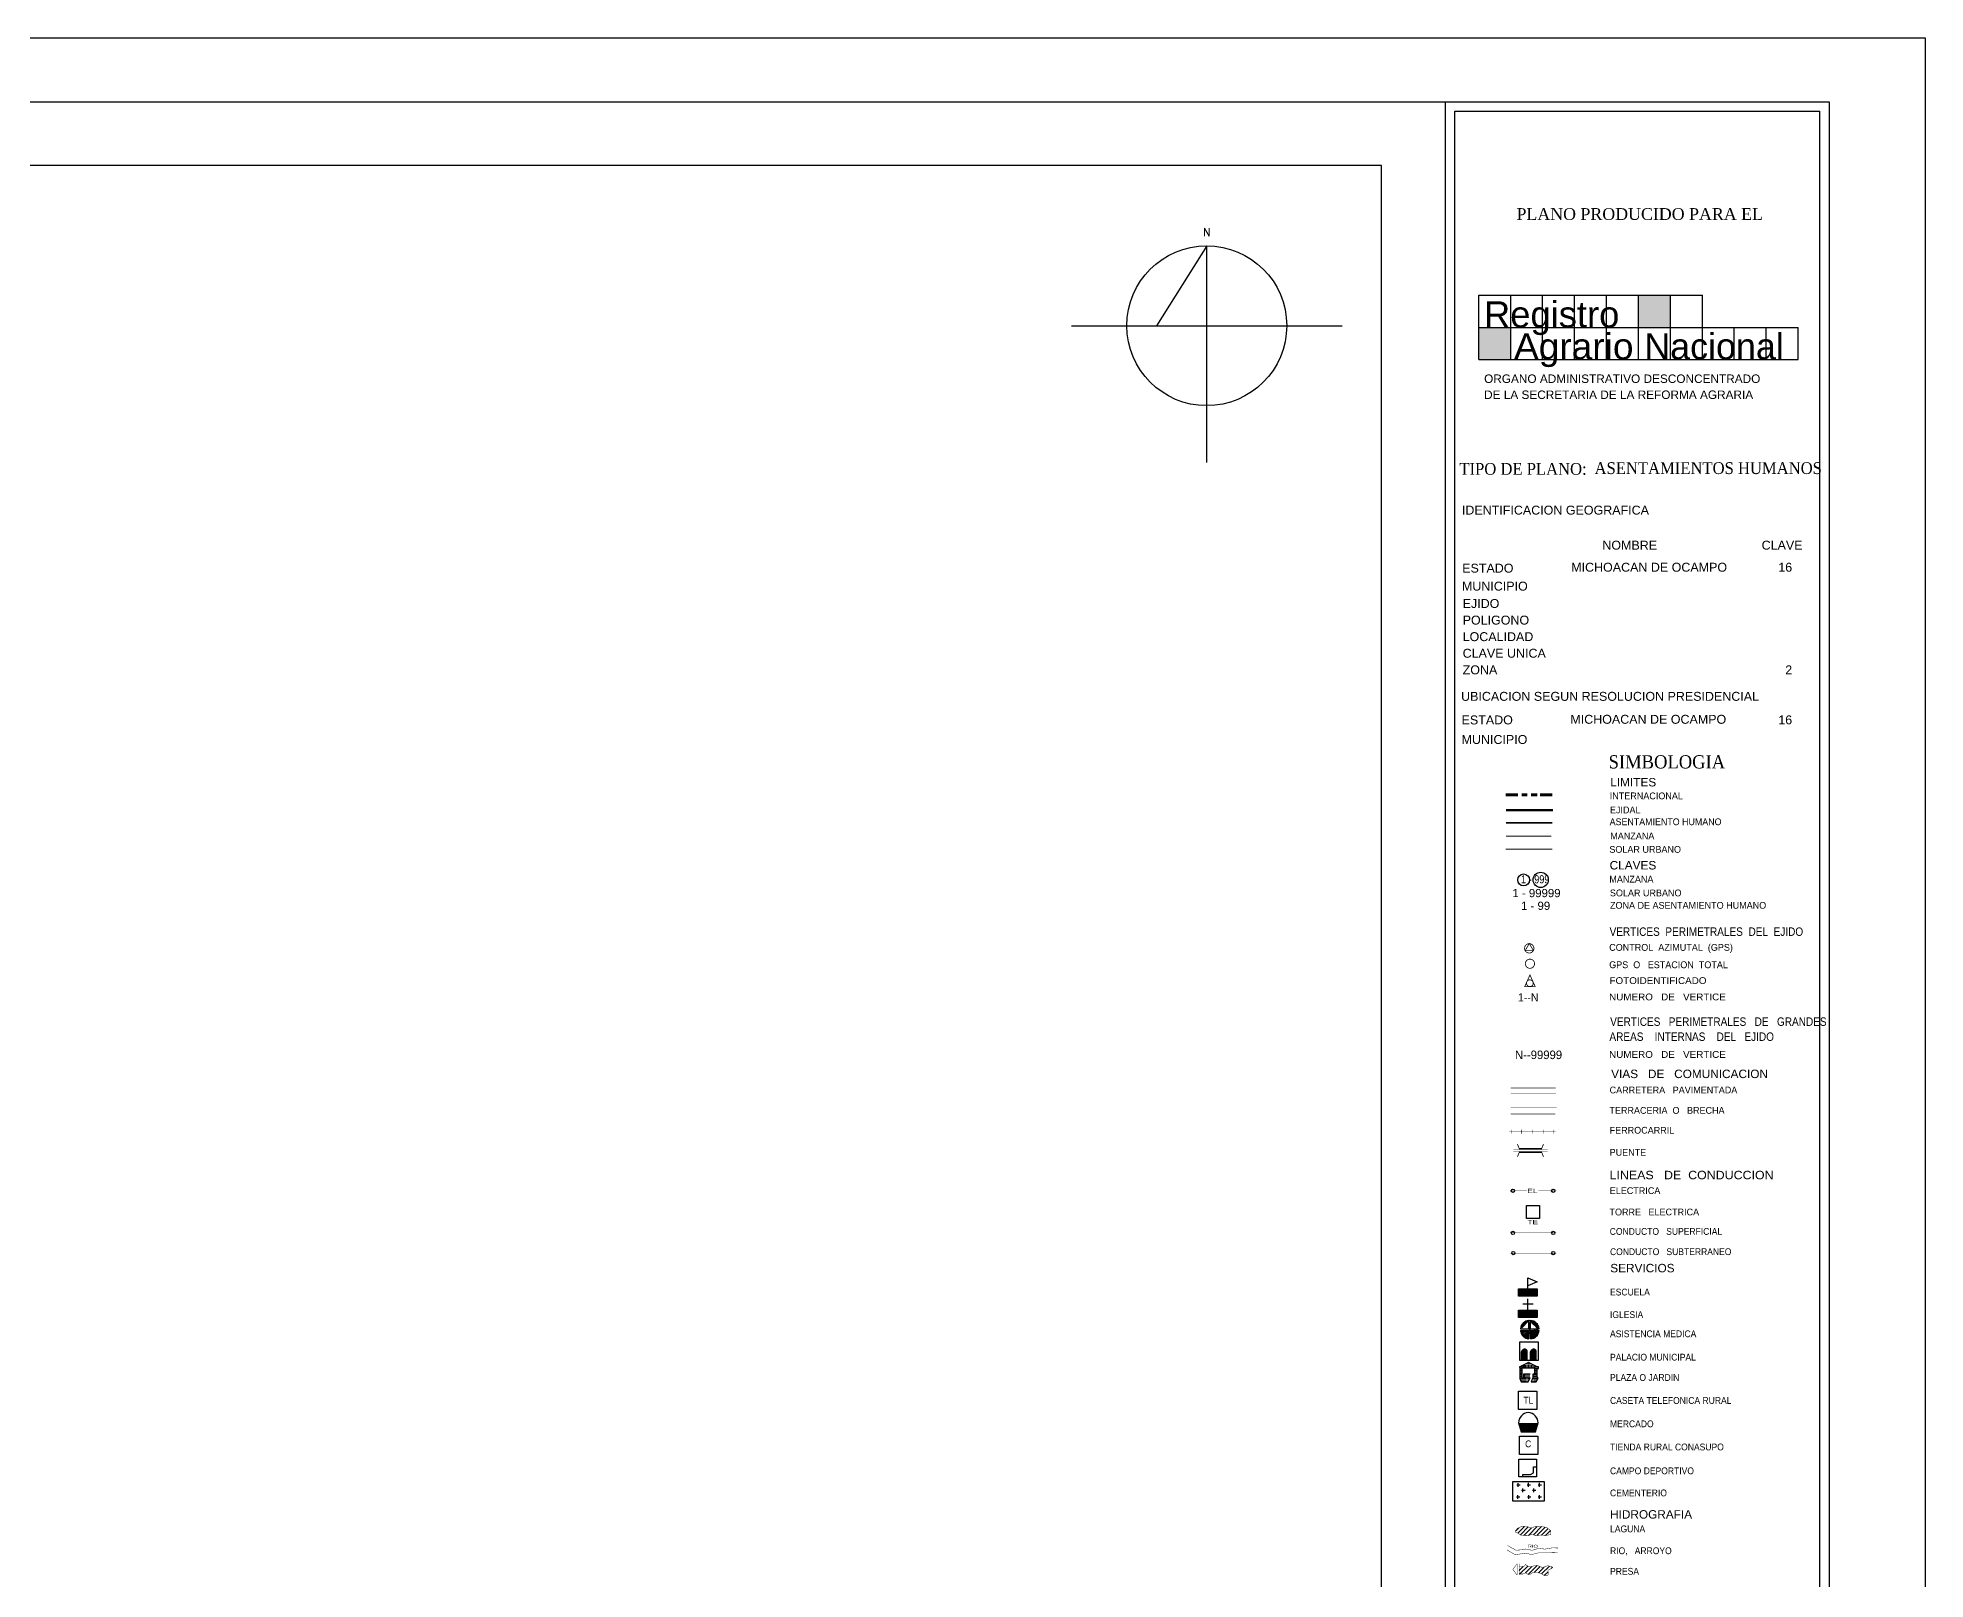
# Model space of a CAD drawing. Header units: millimetres. Extents: x -117 to 5, y -14 to 86.
# Drawn here: x -58 to 1, y 37.8 to 86 of the extents above; entities that cross this region are included whole.
import ezdxf
from ezdxf.enums import TextEntityAlignment as Align

# ---------------------------------------------------------------- set-up
doc = ezdxf.new("R2010")
doc.units = ezdxf.units.MM
doc.linetypes.add('HIDDEN', pattern=[0.375, 0.25, -0.125])
doc.layers.add('PP', color=7, linetype='Continuous')
doc.styles.add('ROMAN2', font='romantic.ttf')
doc.styles.add('ROMANS', font='romans.shx', dxfattribs={"width": 0.75, "height": 0.25})
doc.styles.add('TIMES', font='swissl.ttf')
doc.styles.add('verdana', font='MICROSS.TTF')
pattern_1 = [(45, (-24.65706, 8.54752), (-0.06733018, 0.06733018), [])]
pattern_2 = [(0, (0, 0.387041), (0, 0.015875), [])]

msp = doc.modelspace()

# ---------------------------------------------------------------- hatches: boundary and pattern name
at = {"layer": 'PP'}
for points in [[(-6.965, 76.944), (-6.965, 77.955), (-7.963, 77.955), (-7.963, 76.944)], [(-11.958, 76.944), (-12.956, 76.944), (-12.956, 75.944), (-11.958, 75.944)]]:
    msp.add_hatch(color=1, dxfattribs=at).paths.add_polyline_path(points)
h = msp.add_hatch(dxfattribs=at)
h.set_pattern_fill('LINE', color=256, scale=0.005, style=0)
h.set_pattern_definition(pattern_2)
h.paths.add_polyline_path([(-11.136, 45.983), (-11.136, 46.21), (-11.714, 46.21), (-11.714, 45.983)])
h.paths.add_polyline_path([(-11.714, 46.877), (-11.714, 46.65), (-11.136, 46.65), (-11.136, 46.877)])
h = msp.add_hatch(dxfattribs=at)
h.set_pattern_fill('ANSI31', color=256, scale=0.01, style=0)
h.set_pattern_definition([(45, (0, 0.38704), (-0.02245064, 0.02245064), [])])
edge = h.paths.add_edge_path(flags=17)
edge.add_line((-11.652, 45.578), (-11.389, 45.578))
edge.add_line((-11.389, 45.578), (-11.389, 45.315))
edge.add_arc((-11.363, 45.604), 0.291, 185.28794, 264.71206, ccw=False)
edge = h.paths.add_edge_path()
edge.add_arc((-11.363, 45.604), 0.291, 275.28794, 354.71206)
edge.add_arc((-11.363, 45.604), 0.291, 95.28794, 174.71206)
edge.add_arc((-11.363, 45.604), 0.291, 5.28794, 84.71206)
edge.add_line((-11.336, 45.578), (-11.071, 45.578))
edge.add_line((-11.389, 45.631), (-11.389, 45.896))
edge.add_line((-11.336, 45.631), (-11.071, 45.631))
edge.add_line((-11.336, 45.631), (-11.336, 45.896))
edge.add_line((-11.652, 45.631), (-11.389, 45.631))
edge.add_line((-11.336, 45.315), (-11.336, 45.578))
h = msp.add_hatch(dxfattribs=at)
h.set_pattern_fill('ANSI31', color=256, scale=0.010045, angle=315, style=0)
h.set_pattern_definition([(0, (0, 0.38704), (1e-17, 0.031892875), [])])
h.paths.add_polyline_path([(-11.621, 44.644), (-11.44, 44.644), (-11.44, 44.93, 0.771778), (-11.621, 44.913)])
h = msp.add_hatch(dxfattribs=at)
h.set_pattern_fill('ANSI31', color=256, scale=0.010045, angle=315, style=0)
h.set_pattern_definition([(0, (0.28178, 0.38704), (1e-17, 0.031892875), [])])
h.paths.add_polyline_path([(-11.158, 44.93, 0.771778), (-11.339, 44.913), (-11.339, 44.644), (-11.158, 44.644)])
h = msp.add_hatch(dxfattribs=at)
h.set_pattern_fill('ACAD_ISO09W100', color=256, scale=0.01, style=0)
h.set_pattern_definition([(0, (0, 0.38704), (0, 0.05), [0.24, -0.03, 0.06, -0.03, 0.06, -0.03])])
h.paths.add_polyline_path([(-11.265, 44.094), (-11.319, 43.97), (-11.161, 43.97), (-11.102, 44.092), (-11.128, 44.125), (-11.128, 44.39), (-11.092, 44.39), (-11.092, 44.441), (-11.136, 44.441), (-11.401, 44.579), (-11.67, 44.436), (-11.675, 44.075), (-11.635, 43.972), (-11.414, 43.974), (-11.353, 44.094), (-11.599, 44.092), (-11.599, 44.409), (-11.218, 44.409), (-11.218, 44.214), (-11.265, 44.214)])
h = msp.add_hatch(dxfattribs=at)
h.set_pattern_fill('LINE', color=256, scale=0.005, style=0)
h.set_pattern_definition(pattern_2)
h.paths.add_polyline_path([(-11.187, 42.412), (-11.106, 42.667), (-11.71, 42.667), (-11.629, 42.412)])
h = msp.add_hatch(dxfattribs=at)
h.set_pattern_fill('ANSI31', color=1, scale=0.02999, style=0)
h.set_pattern_definition(pattern_1)
h.paths.add_polyline_path([(-10.71, 39.321), (-10.836, 39.422), (-10.95, 39.438), (-11.079, 39.454), (-11.225, 39.438), (-11.297, 39.403), (-11.446, 39.445), (-11.6, 39.457), (-11.749, 39.388), (-11.812, 39.315), (-11.805, 39.262), (-11.726, 39.239), (-11.638, 39.176), (-11.401, 39.17), (-11.269, 39.202), (-11.187, 39.161), (-11.01, 39.183), (-10.865, 39.17), (-10.701, 39.195)])
h = msp.add_hatch(dxfattribs=at)
h.set_pattern_fill('ANSI31', color=1, scale=0.02999, style=0)
h.set_pattern_definition(pattern_1)
h.paths.add_polyline_path([(-10.642, 38.16), (-10.666, 38.19), (-10.807, 38.223), (-10.893, 38.19), (-10.957, 38.16), (-11.08, 38.213), (-11.137, 38.229), (-11.2, 38.233), (-11.29, 38.195), (-11.395, 38.201), (-11.468, 38.235), (-11.489, 38.266), (-11.536, 38.209), (-11.626, 38.186), (-11.695, 38.185), (-11.695, 37.965), (-11.571, 37.965), (-11.495, 38.002), (-11.409, 37.947), (-11.362, 37.947), (-11.262, 38.008), (-11.122, 38.01), (-11.016, 37.986), (-10.914, 37.918), (-10.838, 37.91), (-10.787, 37.939), (-10.783, 38.015), (-10.799, 38.06), (-10.775, 38.09)])

# ---------------------------------------------------------------- linework, layer by layer
at = {"layer": 'PP', "color": 1, "lineweight": 25}
for p, q in [((-14, 2), (-14, 84)), ((-13.7, 83.7), (-2.3, 83.7)), ((-13.7, 2.394), (-13.7, 83.7)), ((-2.3, 2.394), (-2.3, 83.7)), ((-21.459, 79.496), (-23.029, 76.996)), ((-21.459, 72.717), (-21.459, 79.496)), ((-25.688, 76.996), (-17.231, 76.996))]:
    msp.add_line(p, q, dxfattribs=at)
at = {"layer": 'PP', "color": 1}
for p, q in [((-12.956, 75.944), (-12.956, 77.955)), ((-12.956, 77.955), (-5.966, 77.955)), ((-11.958, 75.944), (-11.958, 77.955)), ((-10.959, 75.944), (-10.959, 77.955)), ((-9.96, 75.944), (-9.96, 77.955)), ((-8.962, 75.944), (-8.962, 77.955)), ((-7.963, 75.944), (-7.963, 77.955)), ((-6.965, 75.944), (-6.965, 77.955)), ((-5.966, 75.944), (-5.966, 77.955)), ((-12.956, 76.944), (-2.971, 76.944)), ((-4.968, 75.944), (-4.968, 76.944)), ((-3.969, 75.944), (-3.969, 76.944)), ((-2.971, 75.944), (-2.971, 76.944)), ((-12.956, 75.944), (-2.971, 75.944))]:
    msp.add_line(p, q, dxfattribs=at)
at = {"layer": 'PP'}
for p, q in [((-11.574, 46.41), (-11.253, 46.41)), ((-11.425, 46.21), (-11.425, 46.572)), ((-11.652, 45.631), (-11.389, 45.631)), ((-11.652, 45.578), (-11.389, 45.578)), ((-11.389, 45.631), (-11.389, 45.896)), ((-11.389, 45.315), (-11.389, 45.578)), ((-11.336, 45.631), (-11.336, 45.896)), ((-11.336, 45.631), (-11.071, 45.631)), ((-11.336, 45.315), (-11.336, 45.578)), ((-11.336, 45.578), (-11.071, 45.578)), ((-11.621, 44.644), (-11.621, 44.913)), ((-11.44, 44.644), (-11.44, 44.93)), ((-11.339, 44.644), (-11.339, 44.913)), ((-11.158, 44.644), (-11.158, 44.93)), ((-11.502, 44.093), (-11.502, 44.212)), ((-11.443, 44.093), (-11.443, 44.212)), ((-11.379, 44.093), (-11.379, 44.212)), ((-11.71, 42.667), (-11.106, 42.667)), ((-11.771, 40.753), (-11.666, 40.753)), ((-11.729, 40.691), (-11.729, 40.809)), ((-11.442, 40.756), (-11.338, 40.756)), ((-11.401, 40.693), (-11.401, 40.811)), ((-11.101, 40.756), (-10.996, 40.756)), ((-11.059, 40.693), (-11.059, 40.811)), ((-11.777, 40.374), (-11.673, 40.374)), ((-11.736, 40.311), (-11.736, 40.429)), ((-11.616, 40.585), (-11.511, 40.585)), ((-11.574, 40.522), (-11.574, 40.641)), ((-11.436, 40.374), (-11.331, 40.374)), ((-11.394, 40.311), (-11.394, 40.429)), ((-11.276, 40.58), (-11.172, 40.58)), ((-11.234, 40.518), (-11.234, 40.636)), ((-11.103, 40.374), (-10.999, 40.374)), ((-11.061, 40.311), (-11.061, 40.429))]:
    msp.add_line(p, q, dxfattribs=at)
at = {"layer": 'PP', "color": 1, "lineweight": 25}
for points in [[(1, 86), (1, 0), (-105, 0), (-105, 86)], [(-2, 2), (-102, 2), (-102, 84), (-2, 84)], [(-100.001, 82.001), (-100.001, 3.999), (-15.999, 3.999), (-15.999, 82.001)]]:
    msp.add_lwpolyline(points, close=True, dxfattribs=at)
at = {"layer": 'PP', "color": 1}
for points, const_width in [([(-12.115, 62.327), (-11.73, 62.327)], 0.1), ([(-11.618, 62.327), (-11.442, 62.327)], 0.1), ([(-11.325, 62.327), (-11.13, 62.327)], 0.1), ([(-11.039, 62.327), (-10.654, 62.327)], 0.1), ([(-12.101, 61.844), (-10.64, 61.844)], 0.07), ([(-10.655, 61.449), (-12.11, 61.449)], 0.05), ([(-12.107, 61.035), (-10.688, 61.035)], 0.025), ([(-10.656, 60.628), (-12.114, 60.628)], 0.025), ([(-11.961, 53.161), (-10.551, 53.161)], 0.0129), ([(-11.961, 52.974), (-10.543, 52.974)], 0.0129), ([(-10.548, 51.799), (-12.001, 51.799)], 0.013), ([(-11.945, 51.735), (-11.945, 51.862)], 0.013), ([(-11.748, 51.405), (-11.679, 51.238)], 0.0257), ([(-11.616, 51.735), (-11.616, 51.862)], 0.013), ([(-11.268, 51.735), (-11.268, 51.862)], 0.013), ([(-10.933, 51.405), (-11.002, 51.238)], 0.0257), ([(-10.941, 51.735), (-10.941, 51.862)], 0.013), ([(-10.608, 51.735), (-10.608, 51.862)], 0.013), ([(-11.879, 51.238), (-10.802, 51.238)], 0.0128), ([(-11.879, 51.177), (-10.802, 51.177)], 0.0128), ([(-11.748, 51.01), (-11.679, 51.177)], 0.0257), ([(-11.689, 51.263), (-10.992, 51.263)], 0.0385), ([(-11.689, 51.152), (-10.992, 51.152)], 0.0385), ([(-10.933, 51.01), (-11.002, 51.177)], 0.0257), ([(-11.968, 49.956), (-11.449, 49.956)], 0.0131), ([(-11.095, 49.956), (-10.53, 49.956)], 0.0131), ([(-11.968, 48.629), (-10.53, 48.629)], 0.0131), ([(-10.49, 38.635), (-10.891, 38.622), (-11.08, 38.628), (-11.317, 38.568), (-11.472, 38.616), (-11.819, 38.568), (-12.078, 38.717)], 0.0137), ([(-12.052, 38.852), (-11.797, 38.707), (-11.614, 38.72), (-11.491, 38.745), (-11.396, 38.732), (-11.308, 38.707), (-11.257, 38.713), (-11.055, 38.773), (-10.897, 38.739), (-10.664, 38.78), (-10.484, 38.777)], 0.0137), ([(-11.757, 38.285), (-11.892, 38.107)], 0.0137), ([(-11.757, 37.929), (-11.892, 38.107)], 0.0137), ([(-11.757, 37.929), (-11.757, 38.285)], 0.0137), ([(-11.695, 37.929), (-11.695, 38.285)], 0.0137), ([(-11.695, 37.965), (-11.571, 37.965), (-11.495, 38.002), (-11.409, 37.947), (-11.362, 37.947), (-11.262, 38.008), (-11.122, 38.01), (-11.016, 37.986), (-10.914, 37.918), (-10.838, 37.91), (-10.787, 37.939), (-10.783, 38.015), (-10.799, 38.06), (-10.775, 38.09), (-10.642, 38.16), (-10.666, 38.19), (-10.807, 38.223), (-10.893, 38.19), (-10.957, 38.16), (-11.08, 38.213), (-11.137, 38.229), (-11.2, 38.233), (-11.29, 38.195), (-11.395, 38.201), (-11.468, 38.235), (-11.489, 38.266), (-11.536, 38.209), (-11.626, 38.186), (-11.695, 38.185)], 0.0137)]:
    msp.add_lwpolyline(points, dxfattribs=dict(at, const_width=const_width))
at = {"layer": 'PP', "color": 1, "const_width": 0.025}
for points in [[(-11.416, 57.385, 22.023897), (-11.441, 57.394, 0.045405)], [(-11.383, 56.905, 13.522145), (-11.423, 56.919, 0.073953)], [(-11.38, 56.539, 26.00632), (-11.364, 56.541, 0.038452)]]:
    msp.add_lwpolyline(points, format="xyb", close=True, dxfattribs=at)
at = {"layer": 'PP', "color": 1}
for points, const_width in [([(-11.377, 57.68), (-11.507, 57.455), (-11.247, 57.455)], 0.025), ([(-11.356, 56.695), (-11.191, 56.327), (-11.521, 56.327)], 0.025), ([(-10.701, 39.195), (-10.71, 39.321), (-10.836, 39.422), (-10.95, 39.438), (-11.079, 39.454), (-11.225, 39.438), (-11.297, 39.403), (-11.446, 39.445), (-11.6, 39.457), (-11.749, 39.388), (-11.812, 39.315), (-11.805, 39.262), (-11.726, 39.239), (-11.638, 39.176), (-11.401, 39.17), (-11.269, 39.202), (-11.187, 39.161), (-11.01, 39.183), (-10.865, 39.17)], 0.0137)]:
    msp.add_lwpolyline(points, close=True, dxfattribs=dict(at, const_width=const_width))
at = {"layer": 'PP', "color": 1, "linetype": 'HIDDEN', "ltscale": 0.8, "const_width": 0.0131}
for points in [[(-11.961, 52.541), (-10.522, 52.541)], [(-11.961, 52.346), (-10.566, 52.346)], [(-11.968, 47.999), (-10.53, 47.999)]]:
    msp.add_lwpolyline(points, dxfattribs=at)
at = {"layer": 'PP', "color": 1}
msp.add_lwpolyline([(-11.469, 49.489), (-11.058, 49.489), (-11.058, 49.08), (-11.469, 49.08)], close=True, dxfattribs=at)
at = {"layer": 'PP'}
for points in [[(-11.425, 46.877), (-11.425, 47.223), (-11.128, 47.099), (-11.425, 46.974)], [(-11.347, 44.212), (-11.554, 44.212), (-11.554, 44.092)], [(-11.576, 41), (-11.576, 41.078), (-11.343, 41.078), (-11.241, 41.125), (-11.241, 41.316), (-11.151, 41.316)]]:
    msp.add_lwpolyline(points, dxfattribs=at)
for points in [[(-11.714, 46.877), (-11.136, 46.877), (-11.136, 46.65), (-11.714, 46.65)], [(-11.714, 46.21), (-11.136, 46.21), (-11.136, 45.983), (-11.714, 45.983)], [(-11.67, 45.228), (-11.095, 45.228), (-11.095, 44.644), (-11.67, 44.644)], [(-11.401, 44.579), (-11.69, 44.426), (-11.671, 44.42), (-11.675, 44.075), (-11.635, 43.972), (-11.414, 43.974), (-11.353, 44.094), (-11.599, 44.092), (-11.599, 44.409), (-11.218, 44.409), (-11.218, 44.214), (-11.265, 44.214), (-11.265, 44.094), (-11.319, 43.97), (-11.161, 43.97), (-11.102, 44.092), (-11.128, 44.125), (-11.128, 44.39), (-11.092, 44.39), (-11.092, 44.441), (-11.136, 44.441)], [(-11.714, 43.684), (-11.139, 43.684), (-11.139, 43.11), (-11.714, 43.11)], [(-11.685, 42.271), (-11.115, 42.271), (-11.115, 41.697), (-11.685, 41.697)], [(-11.708, 41.557), (-11.151, 41.557), (-11.151, 41), (-11.708, 41)], [(-11.889, 40.854), (-10.907, 40.854), (-10.907, 40.242), (-11.889, 40.242)]]:
    msp.add_lwpolyline(points, close=True, dxfattribs=at)
for points in [[(-11.408, 43.015, 0.383328), (-11.716, 42.686), (-11.629, 42.412), (-11.187, 42.412)], [(-11.187, 42.412), (-11.1, 42.686, 0.383328), (-11.408, 43.015)]]:
    msp.add_lwpolyline(points, format="xyb", dxfattribs=at)
at = {"layer": 'PP', "color": 1, "lineweight": 25}
msp.add_circle((-21.459, 76.996), 2.5, dxfattribs=at)
at = {"layer": 'PP'}
for centre, radius in [((-11.554, 59.667), 0.185), ((-11.02, 59.667), 0.238)]:
    msp.add_circle(centre, radius, dxfattribs=at)
at = {"layer": 'PP', "color": 1}
for centre in [(-11.888, 49.949), (-10.628, 49.949), (-11.888, 48.629), (-10.628, 48.629), (-11.876, 47.999), (-10.628, 47.999)]:
    msp.add_circle(centre, 0.0517, dxfattribs=at)
at = {"layer": 'PP'}
for centre, radius, start, end in [((-11.363, 45.604), 0.291, 95.28794, 174.71206), ((-11.363, 45.604), 0.291, 185.28794, 264.71206), ((-11.363, 45.604), 0.291, 5.28794, 84.71206), ((-11.363, 45.604), 0.291, 275.28794, 354.71206), ((-11.528, 44.898), 0.0941, 20.05349, 170.69422), ((-11.247, 44.898), 0.0941, 20.05349, 170.69422)]:
    msp.add_arc(centre, radius, start, end, dxfattribs=at)

# ---------------------------------------------------------------- texts
at = {"layer": 'PP', "color": 1}
for s, height, style, p in [('PLANO PRODUCIDO PARA EL', 0.36941, 'ROMAN2', (-11.777, 80.303)), ('ORGANO ADMINISTRATIVO DESCONCENTRADO', 0.26429, 'TIMES', (-12.79, 75.206)), ('DE LA SECRETARIA DE LA REFORMA AGRARIA', 0.26429, 'TIMES', (-12.79, 74.705)), ('IDENTIFICACION GEOGRAFICA', 0.27904, 'TIMES', (-13.483, 71.09)), ('NOMBRE', 0.279, 'TIMES', (-9.093, 69.994)), ('CLAVE', 0.279, 'TIMES', (-4.114, 69.994)), ('ESTADO', 0.279, 'TIMES', (-13.474, 69.275)), ('MICHOACAN DE OCAMPO', 0.27904, 'TIMES', (-10.067, 69.304)), ('MUNICIPIO', 0.279, 'TIMES', (-13.482, 68.713)), ('EJIDO', 0.279, 'TIMES', (-13.46, 68.17)), ('POLIGONO', 0.279, 'TIMES', (-13.46, 67.651)), ('LOCALIDAD', 0.279, 'TIMES', (-13.46, 67.133)), ('CLAVE UNICA', 0.27904, 'TIMES', (-13.46, 66.614)), ('ZONA', 0.279, 'TIMES', (-13.46, 66.095)), ('UBICACION SEGUN RESOLUCION PRESIDENCIAL', 0.27904, 'TIMES', (-13.509, 65.267)), ('ESTADO', 0.279, 'TIMES', (-13.493, 64.529)), ('MICHOACAN DE OCAMPO', 0.27904, 'TIMES', (-10.094, 64.549)), ('MUNICIPIO', 0.279, 'TIMES', (-13.493, 63.918)), ('LIMITES', 0.2643, 'TIMES', (-8.846, 62.59)), ('CLAVES', 0.2643, 'TIMES', (-8.865, 59.993)), ('1 - 99999', 0.2553, 'TIMES', (-11.906, 59.128)), ('1 - 99', 0.2553, 'TIMES', (-11.636, 58.73)), ('VIAS   DE   COMUNICACION', 0.26429, 'TIMES', (-8.818, 53.47)), ('SERVICIOS', 0.2643, 'TIMES', (-8.846, 47.396)), ('HIDROGRAFIA', 0.26429, 'TIMES', (-8.852, 39.695))]:
    msp.add_text(s, height=height, dxfattribs=dict(at, style=style)).set_placement(p)
at = {"layer": 'PP', "color": 1, "lineweight": 25, "style": 'ROMANS'}
msp.add_text('N', height=0.25, dxfattribs=at).set_placement((-21.459, 79.791), align=Align.CENTER)
at = {"layer": 'PP', "color": 1, "style": 'verdana'}
for s, width, p, p2 in [('Registro', 0.998741, (-12.793, 76.944), (-8.562, 76.944)), ('Agrario', 1.018591, (-11.855, 75.944), (-8.119, 75.944)), ('Nacional', 0.983998, (-7.783, 75.944), (-3.421, 75.944))]:
    msp.add_text(s, height=0.8131, dxfattribs=dict(at, width=width)).set_placement(p, p2, align=Align.FIT)
at = {"layer": 'PP', "color": 1}
for s, height, style, width, p in [('TIPO DE PLANO:', 0.36941, 'ROMAN2', 0.93, (-13.562, 72.334)), ('ASENTAMIENTOS HUMANOS', 0.36941, 'ROMAN2', 0.93, (-9.337, 72.358)), ('SIMBOLOGIA', 0.4132, 'ROMAN2', 0.93, (-8.898, 63.152)), ('INTERNACIONAL', 0.21226, 'TIMES', 0.95, (-8.861, 62.188)), ('EJIDAL', 0.2123, 'TIMES', 0.95, (-8.856, 61.748)), ('ASENTAMIENTO HUMANO', 0.21226, 'TIMES', 0.935, (-8.865, 61.378)), ('MANZANA', 0.2123, 'TIMES', 0.95, (-8.845, 60.936)), ('SOLAR URBANO', 0.21226, 'TIMES', 0.95, (-8.874, 60.515)), ('1 - 999', 0.2553, 'TIMES', 0.8, (-11.636, 59.558)), ('MANZANA', 0.2123, 'TIMES', 0.95, (-8.874, 59.584)), ('SOLAR URBANO', 0.21226, 'TIMES', 0.95, (-8.857, 59.153)), ('ZONA DE ASENTAMIENTO HUMANO', 0.21226, 'TIMES', 0.95, (-8.854, 58.765)), ('VERTICES  PERIMETRALES  DEL  EJIDO', 0.26429, 'TIMES', 0.85, (-8.867, 57.917)), ('CONTROL  AZIMUTAL  (GPS)', 0.21226, 'TIMES', 0.95, (-8.879, 57.45)), ('GPS  O   ESTACION  TOTAL', 0.21226, 'TIMES', 0.95, (-8.879, 56.907)), ('1--N', 0.2501, 'verdana', 0.95, (-11.732, 55.868)), ('NUMERO   DE   VERTICE', 0.21226, 'TIMES', 1.04, (-8.883, 55.901)), ('FOTOIDENTIFICADO', 0.21226, 'TIMES', 1.04, (-8.87, 56.412)), ('AREAS    INTERNAS    DEL   EJIDO', 0.26429, 'TIMES', 0.85, (-8.872, 54.633)), ('VERTICES   PERIMETRALES   DE   GRANDES', 0.26429, 'TIMES', 0.85, (-8.849, 55.103)), ('N--99999', 0.2666, 'verdana', 0.95, (-11.825, 54.064)), ('NUMERO   DE   VERTICE', 0.21226, 'TIMES', 1.04, (-8.883, 54.103)), ('CARRETERA   PAVIMENTADA', 0.21226, 'TIMES', 0.95, (-8.866, 52.991)), ('TERRACERIA  O   BRECHA', 0.21226, 'TIMES', 0.95, (-8.872, 52.354)), ('FERROCARRIL', 0.21226, 'TIMES', 0.95, (-8.865, 51.733)), ('PUENTE', 0.2123, 'TIMES', 0.95, (-8.865, 51.042)), ('LINEAS   DE  CONDUCCION', 0.26429, 'TIMES', 1.05, (-8.867, 50.306)), ('EL', 0.1325, 'verdana', 1.4, (-11.437, 49.876)), ('ELECTRICA', 0.2123, 'TIMES', 0.95, (-8.862, 49.844)), ('TE', 0.1325, 'verdana', 1.4, (-11.437, 48.901)), ('TORRE   ELECTRICA', 0.21226, 'TIMES', 0.95, (-8.87, 49.176)), ('CONDUCTO   SUPERFICIAL', 0.21226, 'TIMES', 0.9, (-8.862, 48.569)), ('CONDUCTO   SUBTERRANEO', 0.21226, 'TIMES', 0.9, (-8.854, 47.935)), ('ESCUELA', 0.2123, 'TIMES', 0.9, (-8.854, 46.673)), ('IGLESIA', 0.2123, 'TIMES', 0.9, (-8.854, 45.967)), ('ASISTENCIA MEDICA', 0.21226, 'TIMES', 0.9, (-8.854, 45.368)), ('PALACIO MUNICIPAL', 0.21226, 'TIMES', 0.9, (-8.854, 44.637)), ('PLAZA O JARDIN', 0.21226, 'TIMES', 0.9, (-8.854, 44.002)), ('TL', 0.2123, 'TIMES', 0.9, (-11.56, 43.291)), ('CASETA TELEFONICA RURAL', 0.21226, 'TIMES', 0.9, (-8.854, 43.283)), ('MERCADO', 0.2123, 'TIMES', 0.9, (-8.854, 42.553)), ('C', 0.212, 'TIMES', 0.9, (-11.508, 41.927)), ('TIENDA RURAL CONASUPO', 0.21226, 'TIMES', 0.9, (-8.854, 41.829)), ('CAMPO DEPORTIVO', 0.21226, 'TIMES', 0.9, (-8.854, 41.083)), ('CEMENTERIO', 0.2123, 'TIMES', 0.9, (-8.854, 40.393)), ('LAGUNA', 0.2123, 'TIMES', 0.9, (-8.852, 39.268)), ('RIO', 0.0913, 'verdana', 1.4, (-11.425, 38.786)), ('RIO,   ARROYO', 0.21226, 'TIMES', 0.9, (-8.852, 38.584)), ('PRESA', 0.2123, 'TIMES', 0.9, (-8.852, 37.942))]:
    msp.add_text(s, height=height, dxfattribs=dict(at, style=style, width=width)).set_placement(p)
at = {"layer": 'PP', "color": 1, "style": 'TIMES'}
for s, p in [('16', (-3.16, 69.304)), ('2', (-3.16, 66.095)), ('16', (-3.16, 64.531))]:
    msp.add_text(s, height=0.279, dxfattribs=at).set_placement(p, align=Align.RIGHT)

doc.saveas('drawing.dxf')
